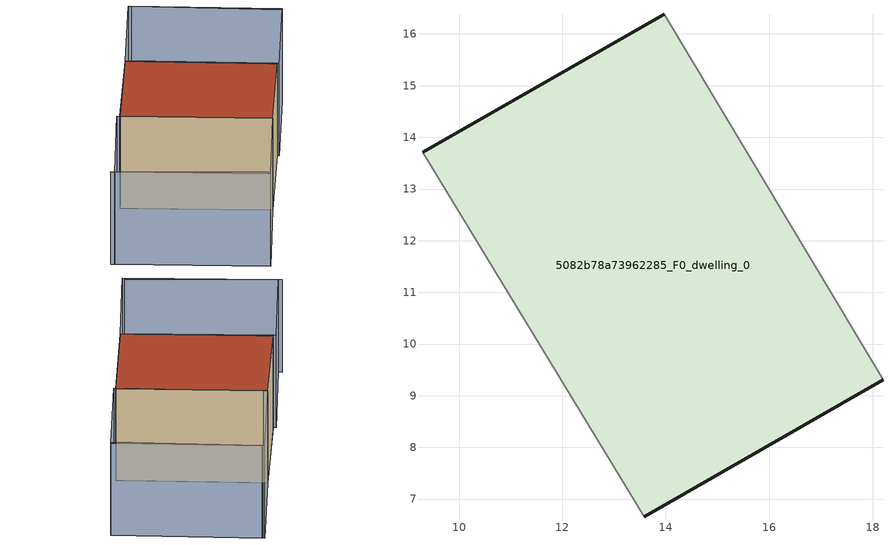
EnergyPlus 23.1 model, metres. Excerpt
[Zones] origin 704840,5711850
5082b78a73962285_F0_dwelling_0
 floor ground (EU_floor_Construction): 18.2,9.31 13.97,16.38 9.29,13.72 13.58,6.66 z0
 wall outside (EU_wall_Construction): 9.29,13.72 13.97,16.38 / 18.2,9.31 13.58,6.66 z0:6
 wall adiabatic (EU_wall_Construction): 13.97,16.38 18.2,9.31 / 13.58,6.66 9.29,13.72 z0:6
 roof outside (EU_roof_Construction): 13.97,16.38 18.2,9.31 13.58,6.66 9.29,13.72 z6
shading: 22.71,11.88 18.59,19 / 4.5,11.26 9.04,4.06 / 18.53,19.09 22.79,11.95 / 22.79,11.95 18.23,9.23 / 18.23,9.23 13.97,16.38 / 13.97,16.38 18.53,19.09 / 9.21,13.85 13.58,6.66 / 13.58,6.66 8.99,3.87 / 8.99,3.87 4.62,11.07 / 4.62,11.07 9.21,13.85 z0:6
[Building]
EU S2 Campaign: North Axis=0; Terrain=City; Solar Distribution=FullExterior
[Site:Location]
London: Latitude=51.5; Longitude=-0.5; Time Zone=0; Elevation=25
[SizingPeriod:WeatherFileDays]
AnnualSizingPeriod: Begin Month=1; Begin Day of Month=1; End Month=12; End Day of Month=31; Day of Week for Start Day=Monday; Use Weather File Daylight Saving Period=No; Use Weather File Rain and Snow Indicators=No
[MATERIAL]
EU_InternalMass_Material: Roughness=MediumRough; Thickness=0.1; Conductivity=1; Density=1800; Specific Heat=900; Thermal Absorptance=0.9; Solar Absorptance=0.7; Visible Absorptance=0.7
[MATERIAL:NOMASS] Roughness=MediumRough; Thermal Absorptance=0.9; Solar Absorptance=0.7; Visible Absorptance=0.7
Name | Thermal Resistance
EU_wall_NoMass | 0.555556
EU_roof_NoMass | 0.510204
EU_floor_NoMass | 1.68919
[CONSTRUCTION]
EU_wall_Construction: EU_wall_NoMass
EU_roof_Construction: EU_roof_NoMass
EU_floor_Construction: EU_floor_NoMass
EU_InternalMass_Construction: EU_InternalMass_Material
[ZONE]
5082b78a73962285_F0_dwelling_0: Type=1; Multiplier=1; Ceiling Height=autocalculate; Volume=264.918; Floor Area=autocalculate; Part of Total Floor Area=Yes
[INTERNALMASS]
5082b78a73962285_F0_dwelling_0_EU_InternalMass: Construction=EU_InternalMass_Construction; Zone or ZoneList=5082b78a73962285_F0_dwelling_0; Surface Area=44.1532
[OTHEREQUIPMENT]
EU_Step8_InternalGain_5082b78a73962285_F0_dwelling_0_f000: Fuel Type=Electricity; Zone or ZoneList or Space or SpaceList=5082b78a73962285_F0_dwelling_0; Schedule=EU_Step8_GainSchedule_5082b78a73962285_F0_dwelling_0_f000; Design Level Calculation Method=Watts/Area; Power per Zone Floor Area=1; Fraction Latent=0; Fraction Radiant=0; Fraction Lost=0; Carbon Dioxide Generation Rate=0; EndUse Subcategory=EU_Step8_InternalGains
[ZONEVENTILATION:DESIGNFLOWRATE]
EU_ConstantAir_5082b78a73962285_F0_dwelling_0: Zone or ZoneList or Space or SpaceList=5082b78a73962285_F0_dwelling_0; Schedule=EU_AlwaysOn; Design Flow Rate Calculation Method=AirChanges/Hour; Air Changes per Hour=0.48; Ventilation Type=Natural; Fan Pressure Rise=0; Fan Total Efficiency=1; Constant Term Coefficient=1; Temperature Term Coefficient=0; Velocity Term Coefficient=0; Velocity Squared Term Coefficient=0; Minimum Indoor Temperature=-100; Maximum Indoor Temperature=100; Delta Temperature=-100; Minimum Outdoor Temperature=-100; Maximum Outdoor Temperature=100; Maximum Wind Speed=40
[HVACTEMPLATE:THERMOSTAT]
EU_HeatOnly_5082b78a73962285_F0_dwelling_0: Constant Heating Setpoint=20; Constant Cooling Setpoint=50
[HVACTEMPLATE:ZONE:IDEALLOADSAIRSYSTEM]
5082b78a73962285_F0_dwelling_0: Template Thermostat=EU_HeatOnly_5082b78a73962285_F0_dwelling_0; System Availability Schedule=EU_AlwaysOn; Maximum Heating Supply Air Temperature=50; Minimum Cooling Supply Air Temperature=13; Maximum Heating Supply Air Humidity Ratio=0.0156; Minimum Cooling Supply Air Humidity Ratio=0.0077; Heating Limit=NoLimit; Cooling Limit=NoLimit; Heating Availability Schedule=EU_AlwaysOn; Cooling Availability Schedule=EU_CoolingOff; Dehumidification Control Type=ConstantSensibleHeatRatio; Cooling Sensible Heat Ratio=0.7; Dehumidification Setpoint=60; Humidification Control Type=None; Humidification Setpoint=30; Outdoor Air Method=None; Outdoor Air Flow Rate per Person=0.00944; Outdoor Air Flow Rate per Zone Floor Area=0; Outdoor Air Flow Rate per Zone=0; Demand Controlled Ventilation Type=None; Outdoor Air Economizer Type=NoEconomizer; Heat Recovery Type=None; Sensible Heat Recovery Effectiveness=0.7; Latent Heat Recovery Effectiveness=0.65
[SIZING:ZONE]
5082b78a73962285_F0_dwelling_0: Zone Cooling Design Supply Air Temperature Input Method=SupplyAirTemperature; Zone Cooling Design Supply Air Temperature=13; Zone Heating Design Supply Air Temperature Input Method=SupplyAirTemperature; Zone Heating Design Supply Air Temperature=50; Zone Cooling Design Supply Air Humidity Ratio=0.008; Zone Heating Design Supply Air Humidity Ratio=0.008; Cooling Design Air Flow Method=DesignDay; Cooling Design Air Flow Rate=0; Cooling Minimum Air Flow per Zone Floor Area=0.000762; Cooling Minimum Air Flow=0; Cooling Minimum Air Flow Fraction=0.2; Heating Design Air Flow Method=DesignDay; Heating Design Air Flow Rate=0; Heating Maximum Air Flow per Zone Floor Area=0.002032; Heating Maximum Air Flow=0.141576; Heating Maximum Air Flow Fraction=0.3; Account for Dedicated Outdoor Air System=No; Dedicated Outdoor Air System Control Strategy=NeutralSupplyAir; Dedicated Outdoor Air Low Setpoint Temperature for Design=autosize; Dedicated Outdoor Air High Setpoint Temperature for Design=autosize; Zone Load Sizing Method=Sensible Load Only No Latent Load; Zone Latent Cooling Design Supply Air Humidity Ratio Input Method=HumidityRatioDifference; Zone Cooling Design Supply Air Humidity Ratio Difference=0.005; Zone Latent Heating Design Supply Air Humidity Ratio Input Method=HumidityRatioDifference; Zone Humidification Design Supply Air Humidity Ratio Difference=0.005
[SCHEDULE:CONSTANT]
Name | Hourly Value
EU_AlwaysOn | 1
EU_CoolingOff | 0
[SCHEDULE:FILE]
EU_Step8_GainSchedule_5082b78a73962285_F0_dwelling_0_f000: File=../../schedules/5082b78a73962285/5082b78a73962285_F0_dwelling_0_f000_gain.csv; Column Number=1; Rows to Skip at Top=0; Number of Hours of Data=8760; Column Separator=Comma; Interpolate to Timestep=No; Minutes per Item=60; Adjust Schedule for Daylight Savings=Yes
